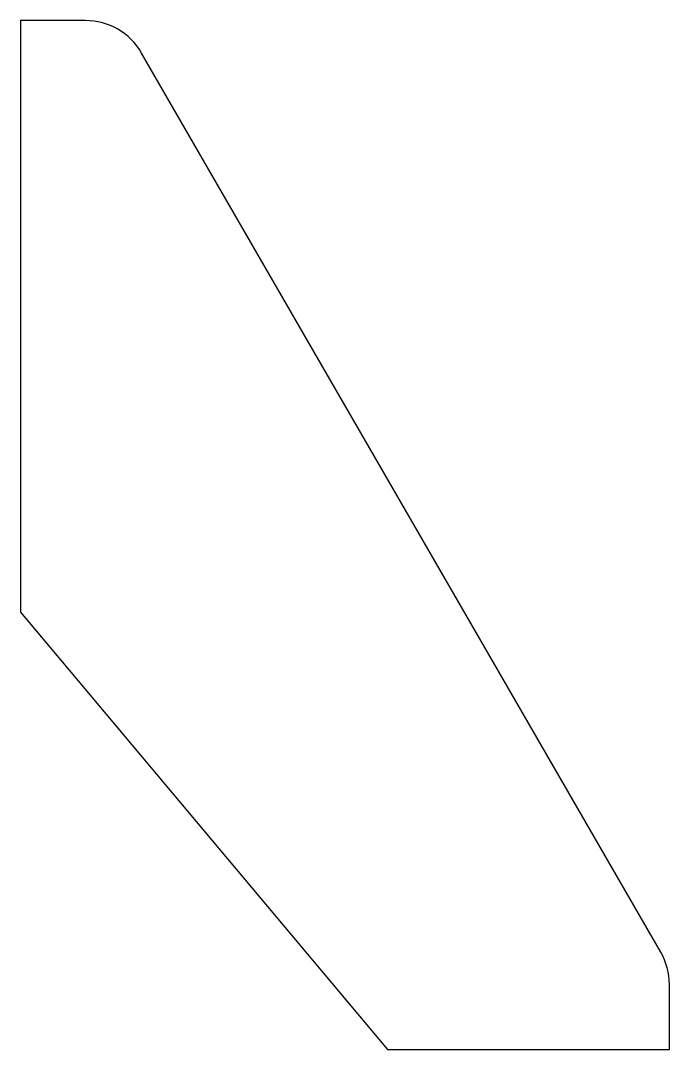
# Model space of a CAD drawing. Header units: millimetres. Extents: x 846 to 946, y 429 to 587.
import ezdxf

# ---------------------------------------------------------------- set-up
doc = ezdxf.new("R2010")
doc.units = ezdxf.units.MM

msp = doc.modelspace()

# ---------------------------------------------------------------- linework, layer by layer
at = {"color": 7, "linetype": 'Continuous', "lineweight": 25}
for p, q in [((855.71, 587.44), (845.71, 587.44)), ((845.71, 587.44), (845.71, 496.29)), ((944.37, 443.88), (864.37, 582.44)), ((845.71, 496.29), (902.28, 428.88)), ((945.71, 428.88), (945.71, 438.88)), ((902.28, 428.88), (945.71, 428.88))]:
    msp.add_line(p, q, dxfattribs=at)
for centre, start, end in [((855.71, 577.44), 30, 90), ((935.71, 438.88), 360, 30)]:
    msp.add_arc(centre, 10, start, end, dxfattribs=at)

doc.saveas('drawing.dxf')
